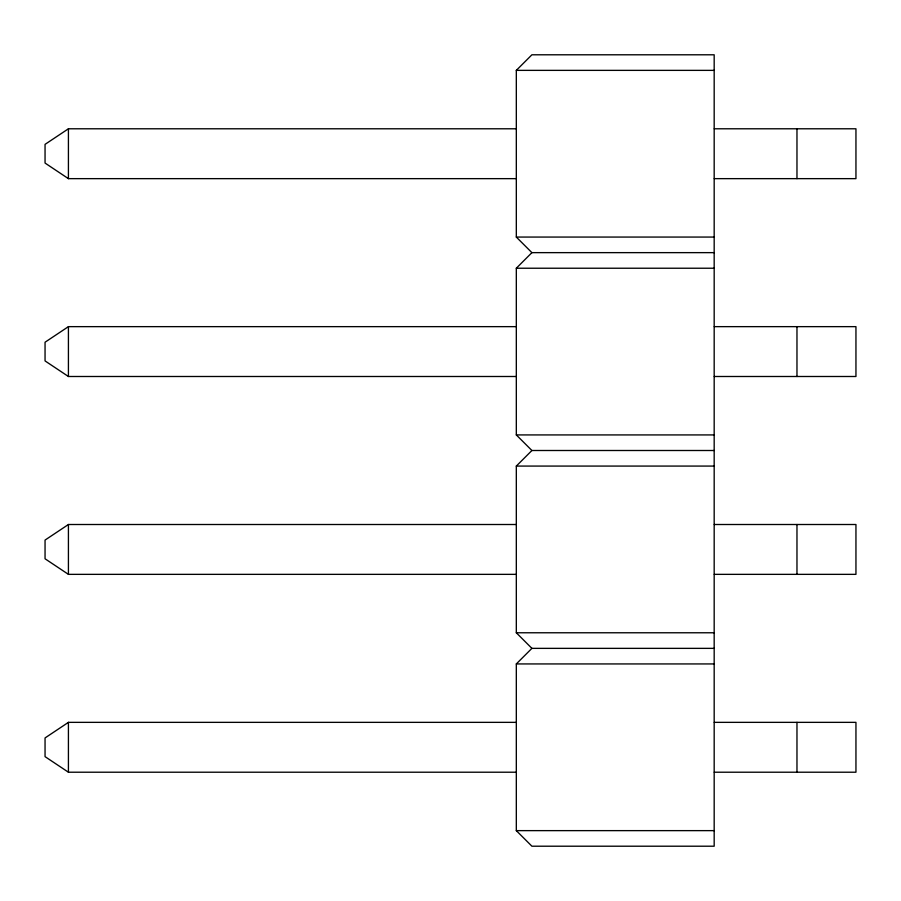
<?xml version="1.0" encoding="UTF-8"?>
<svg xmlns="http://www.w3.org/2000/svg" width="901" height="901" viewBox="0 0 901 901"><rect width="100%" height="100%" fill="white"/><g stroke="black" fill="none" stroke-linecap="round" stroke-linejoin="round"><path stroke-width="1.35" d="M714.178 252.64L531.905 252.64L516.318 237.064L516.318 70.368L531.905 54.792L714.178 54.792L714.178 846.208L531.905 846.208L516.318 830.632L516.318 663.936L531.905 648.36L714.178 648.36M714.178 450.5L531.905 450.5L516.318 434.924L516.318 268.228L531.905 252.64M531.905 648.36L516.318 632.772L516.318 466.076L531.905 450.5M516.318 128.787L68.42 128.787L45.05 144.363L45.05 163.058L68.42 178.646L516.318 178.646M516.318 326.646L68.42 326.646L45.05 342.222L45.05 360.918L68.42 376.494L516.318 376.494M516.318 524.506L68.42 524.506L45.05 540.082L45.05 558.778L68.42 574.354L516.318 574.354M516.318 722.354L68.42 722.354L45.05 737.942L45.05 756.637L68.42 772.213L516.318 772.213M516.318 70.368L714.178 70.368M714.256 128.787L855.95 128.787L855.95 178.646L714.256 178.646M516.318 237.064L714.178 237.064M516.318 268.228L714.178 268.228M714.256 326.646L855.95 326.646L855.95 376.494L714.256 376.494M516.318 434.924L714.178 434.924M516.318 466.076L714.178 466.076M714.256 524.506L855.95 524.506L855.95 574.354L714.256 574.354M516.318 632.772L714.178 632.772M516.318 663.936L714.178 663.936M714.256 722.354L855.95 722.354L855.95 772.213L714.256 772.213M516.318 830.632L714.178 830.632M796.968 128.787L796.968 178.646M796.968 326.646L796.968 376.494M796.968 524.506L796.968 574.354M796.968 722.354L796.968 772.213M68.42 128.787L68.42 178.646M68.42 326.646L68.42 376.494M68.42 524.506L68.42 574.354M68.42 722.354L68.42 772.213"/></g></svg>
